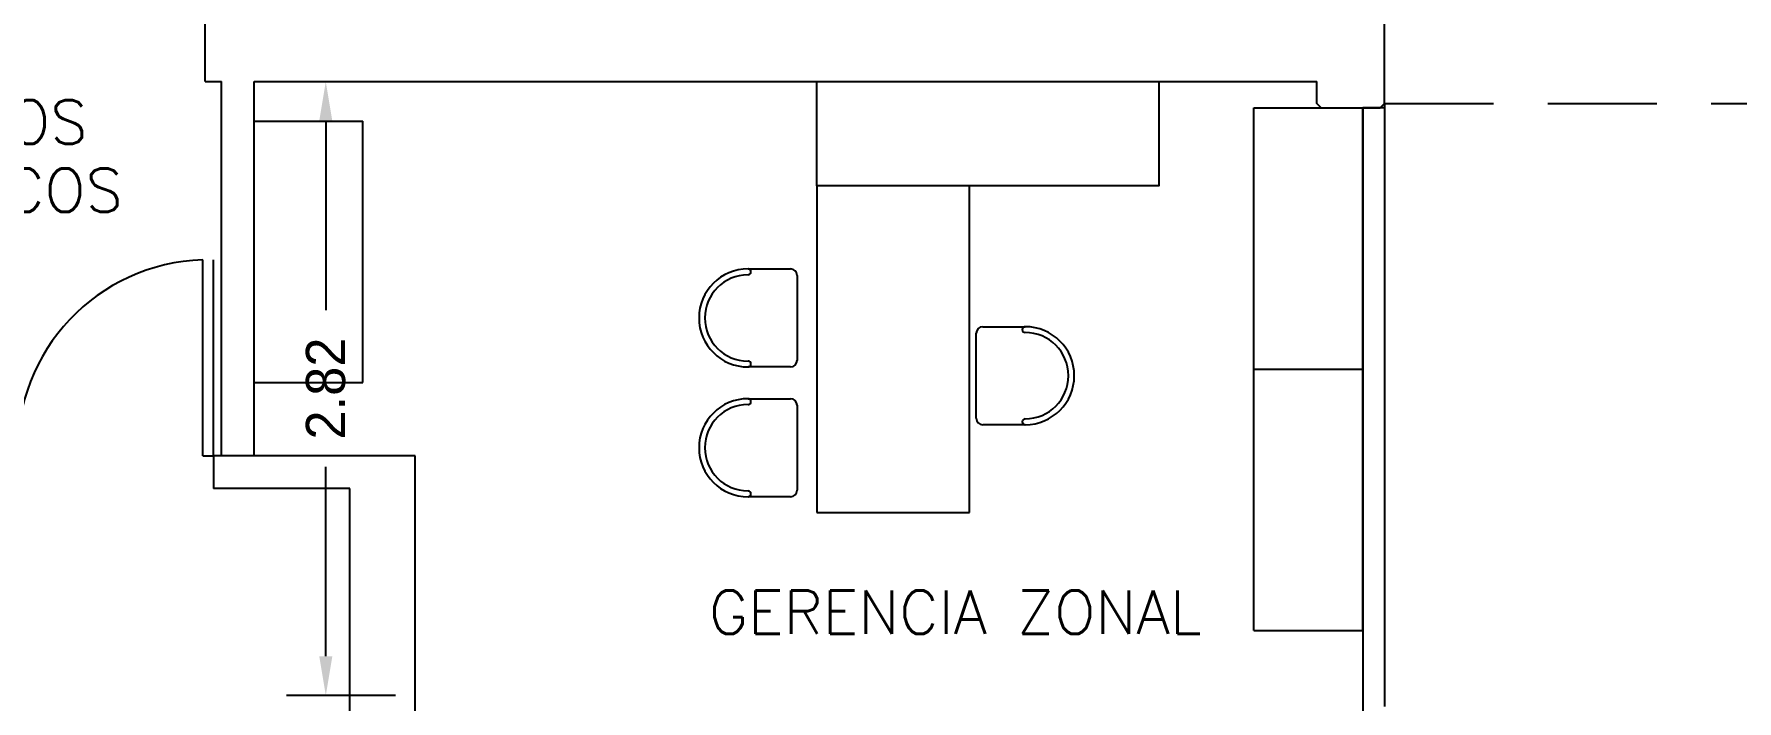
# Model space of a CAD drawing. Header units: metres. Extents: x 95 to 486, y 2972 to 3465.
# Drawn here: x 174.2 to 182.02, y 3024.58 to 3027.64 of the extents above; entities that cross this region are included whole.
import ezdxf

# ---------------------------------------------------------------- set-up
doc = ezdxf.new("R2010")
doc.units = ezdxf.units.M
doc.linetypes.add('DASHED', pattern=[0.75, 0.5, -0.25])
for name, color, linetype in [('0_MUROS', 7, 'Continuous'), ('0_PUERTAS-VENTANAS', 3, 'Continuous'), ('C_COTAS', 5, 'Continuous'), ('E_EQUIPAMIENTO', 1, 'Continuous'), ('T_TEXTOS', 3, 'Continuous')]:
    doc.layers.add(name, color=color, linetype=linetype)
doc.styles.add('ROMANS', font='romans.shx', dxfattribs={"width": 0.8, "height": 0.15})
doc.dimstyles.get("Standard").update_dxf_attribs({"dimtxt": 0.18, "dimasz": 0.18, "dimexe": 0.18, "dimexo": 0.0625, "dimgap": 0.09, "dimtad": 0, "dimzin": 0, "dimdsep": 46, "dimtxsty": 'Standard', "dimcen": 0.09, "dimadec": 0, "dimazin": 0, "dimtfac": 1, "dimtofl": 0, "dimtmove": 0, "dimatfit": 3, "dimfxl": 1, "dimtolj": 1, "dimtzin": 0, "dimarcsym": 0})

# ---------------------------------------------------------------- blocks, each defined once
blk = doc.blocks.new('*D61')
at = {"layer": 'C_COTAS', "color": 0, "lineweight": -2, "transparency": 16777216}
for p, q in [((175.2749, 3027.4193), (175.7217, 3027.4193)), ((175.5417, 3027.2393), (175.5417, 3026.3699)), ((175.5417, 3024.7806), (175.5417, 3025.6499)), ((175.8624, 3024.6006), (175.3617, 3024.6006))]:
    blk.add_line(p, q, dxfattribs=at)
at = {"layer": 'C_COTAS', "color": 0, "transparency": 16777216}
for points in [[(175.5117, 3027.2393), (175.5717, 3027.2393), (175.5417, 3027.4193)], [(175.5117, 3024.7806), (175.5717, 3024.7806), (175.5417, 3024.6006)]]:
    blk.add_solid(points, dxfattribs=at)
at = {"layer": 'DEFPOINTS', "color": 0, "transparency": 16777216}
for p in [(175.2124, 3027.4193), (175.5417, 3024.6006), (175.9249, 3024.6006)]:
    blk.add_point(p, dxfattribs=at)
at = {"layer": 'C_COTAS', "color": 0, "transparency": 16777216, "insert": (175.5417, 3026.0099), "char_height": 0.18, "attachment_point": 5, "rotation": 90}
blk.add_mtext('\\A1;2.82', dxfattribs=at)

msp = doc.modelspace()

# ---------------------------------------------------------------- linework, layer by layer
at = {"layer": '0_MUROS'}
for p, q in [((174.9876, 3027.4193), (174.9876, 3027.7193)), ((180.4024, 3027.4193), (180.4024, 3027.7193)), ((174.9876, 3027.4193), (175.0624, 3027.4193)), ((175.0624, 3025.7006), (175.0624, 3027.4193)), ((175.2124, 3027.4193), (180.0917, 3027.4193)), ((175.2124, 3025.7006), (175.2124, 3027.4193)), ((180.0917, 3027.3193), (180.0917, 3027.4193)), ((180.4024, 3027.3193), (180.4024, 3027.4193)), ((180.4024, 3027.4193), (180.4024, 3027.4193)), ((180.1117, 3027.2993), (180.0917, 3027.3193)), ((180.4024, 3027.3193), (180.3824, 3027.2993)), ((180.1117, 3027.2993), (180.3824, 3027.2993)), ((175.2124, 3026.6754), (175.2124, 3026.7258)), ((175.9524, 3025.7006), (175.0266, 3025.7006)), ((175.9524, 3024.4506), (175.9524, 3025.7006)), ((175.6524, 3025.5506), (175.0266, 3025.5506)), ((175.6524, 3024.4506), (175.6524, 3025.5506))]:
    msp.add_line(p, q, dxfattribs=at)
at = {"layer": '0_MUROS', "linetype": 'DASHED'}
msp.add_line((180.4024, 3027.3193), (182.4124, 3027.3193), dxfattribs=at)
at = {"layer": '0_MUROS', "ltscale": 0.25}
msp.add_line((175.0266, 3025.7006), (175.0266, 3025.5506), dxfattribs=at)
at = {"layer": '0_PUERTAS-VENTANAS', "ltscale": 0.25}
for p, q in [((180.4024, 3027.3193), (180.4024, 3024.5506)), ((180.4024, 3027.2993), (180.3024, 3027.2993)), ((180.3024, 3027.2993), (180.3024, 3024.4506))]:
    msp.add_line(p, q, dxfattribs=at)
at = {"layer": '0_PUERTAS-VENTANAS'}
for p, q in [((174.9766, 3025.7006), (174.9766, 3026.6006)), ((175.0266, 3025.7006), (175.0266, 3026.6006)), ((174.9766, 3025.7006), (175.0266, 3025.7006))]:
    msp.add_line(p, q, dxfattribs=at)
at = {"layer": '0_PUERTAS-VENTANAS', "color": 5}
msp.add_arc((175.0034, 3025.7239), 0.8771, 91.74998, 181.52317, dxfattribs=at)
at = {"layer": 'E_EQUIPAMIENTO'}
for p, q in [((175.2124, 3026.0383), (175.2124, 3027.2383)), ((175.2124, 3027.2383), (175.7124, 3027.2383)), ((175.7124, 3026.0383), (175.7124, 3027.2383)), ((179.8024, 3026.0993), (179.8024, 3027.2993)), ((179.8024, 3027.2993), (180.3024, 3027.2993)), ((180.3024, 3026.0993), (180.3024, 3027.2993)), ((177.7964, 3026.9407), (177.7964, 3025.4407)), ((178.4964, 3026.9407), (177.7964, 3026.9407)), ((178.4964, 3025.4407), (178.4964, 3026.9407)), ((177.4801, 3026.5591), (177.6751, 3026.5591)), ((177.7051, 3026.5291), (177.7051, 3026.1391)), ((178.5579, 3026.294), (178.7529, 3026.294)), ((178.5279, 3025.874), (178.5279, 3026.264)), ((177.6751, 3026.1091), (177.4801, 3026.1091)), ((179.8024, 3026.0993), (180.3024, 3026.0993)), ((179.8024, 3024.8993), (179.8024, 3026.0993)), ((179.8024, 3026.0993), (180.3024, 3026.0993)), ((180.3024, 3024.8993), (180.3024, 3026.0993)), ((175.2124, 3026.0383), (175.7124, 3026.0383)), ((177.4801, 3025.9632), (177.6751, 3025.9632)), ((177.7051, 3025.9332), (177.7051, 3025.5432)), ((178.7529, 3025.844), (178.5579, 3025.844)), ((177.6751, 3025.5132), (177.4801, 3025.5132)), ((177.7964, 3025.4407), (178.4964, 3025.4407)), ((179.8024, 3024.8993), (180.3024, 3024.8993))]:
    msp.add_line(p, q, dxfattribs=at)
msp.add_lwpolyline([(177.7964, 3026.9407), (177.7964, 3027.4193), (179.3663, 3027.4193), (179.3663, 3026.9407)], close=True, dxfattribs=at)
for centre, radius, start, end in [((177.4801, 3026.3341), 0.225, 90, 270), ((177.4801, 3026.3341), 0.198, 90, 270), ((177.4801, 3026.5456), 0.0135, 270, 90), ((177.6751, 3026.5291), 0.03, 0, 90), ((178.5579, 3026.264), 0.03, 90, 180), ((178.7529, 3026.2805), 0.0135, 90, 270), ((178.7529, 3026.069), 0.225, 270, 90), ((178.7529, 3026.069), 0.198, 270, 90), ((177.6751, 3026.1391), 0.03, 270, 0), ((177.4801, 3026.1226), 0.0135, 270, 90), ((177.4801, 3025.7382), 0.225, 90, 270), ((177.4801, 3025.7382), 0.198, 90, 270), ((177.4801, 3025.9497), 0.0135, 270, 90), ((177.6751, 3025.9332), 0.03, 0, 90), ((178.5579, 3025.874), 0.03, 180, 270), ((178.7529, 3025.8575), 0.0135, 90, 270), ((177.4801, 3025.5267), 0.0135, 270, 90), ((177.6751, 3025.5432), 0.03, 270, 0)]:
    msp.add_arc(centre, radius, start, end, dxfattribs=at)

# ---------------------------------------------------------------- texts
at = {"layer": 'T_TEXTOS', "style": 'ROMANS'}
for s, p in [('BAÑOS', (173.5653, 3027.1338)), ('PUBLICOS', (173.3073, 3026.8206)), ('GERENCIA ZONAL', (177.3006, 3024.8834))]:
    msp.add_text(s, height=0.2, dxfattribs=at).set_placement(p)

# ---------------------------------------------------------------- dimensions: what is measured, and where the dimension line sits
at = {"layer": 'C_COTAS'}
dim = msp.add_linear_dim(base=(175.5417, 3024.6006), p1=(175.2124, 3027.4193), p2=(175.9249, 3024.6006), angle=270, dimstyle='Standard', dxfattribs=at)
dim.commit()
dim.dimension.update_dxf_attribs({"geometry": '*D61', "text_midpoint": (175.5417, 3026.0099)})

doc.saveas('drawing.dxf')
